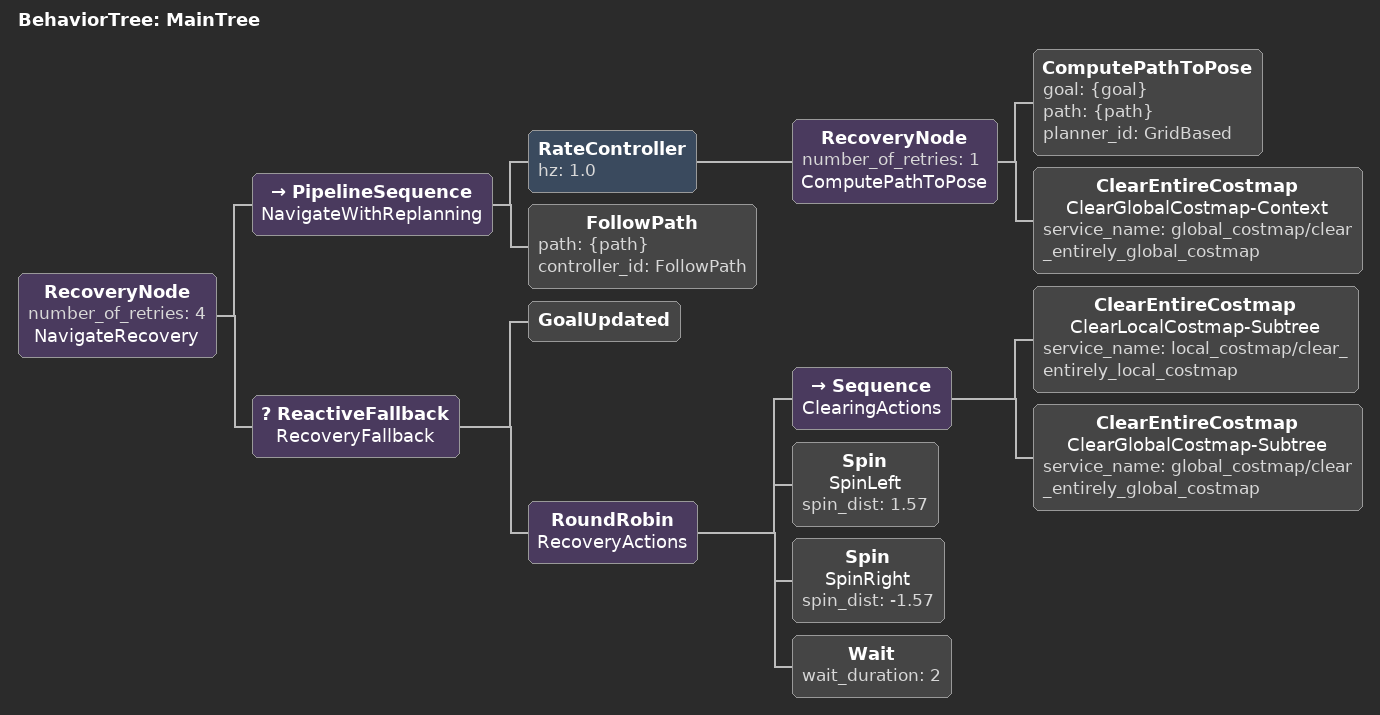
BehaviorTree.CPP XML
<root main_tree_to_execute="MainTree">
  <BehaviorTree ID="MainTree">
    <RecoveryNode number_of_retries="4" name="NavigateRecovery">
      <PipelineSequence name="NavigateWithReplanning">
        <RateController hz="1.0">
          <RecoveryNode number_of_retries="1" name="ComputePathToPose">
            <ComputePathToPose goal="{goal}" path="{path}" planner_id="GridBased"/>
            <ClearEntireCostmap name="ClearGlobalCostmap-Context"
              service_name="global_costmap/clear_entirely_global_costmap"/>
          </RecoveryNode>
        </RateController>
        <!-- 控制失败直接进入下面的系统恢复，避免默认树先原地重复等待一轮。 -->
        <FollowPath path="{path}" controller_id="FollowPath"/>
      </PipelineSequence>
      <ReactiveFallback name="RecoveryFallback">
        <GoalUpdated/>
        <RoundRobin name="RecoveryActions">
          <Sequence name="ClearingActions">
            <ClearEntireCostmap name="ClearLocalCostmap-Subtree"
              service_name="local_costmap/clear_entirely_local_costmap"/>
            <ClearEntireCostmap name="ClearGlobalCostmap-Subtree"
              service_name="global_costmap/clear_entirely_global_costmap"/>
          </Sequence>
          <Spin name="SpinLeft" spin_dist="1.57"/>
          <Spin name="SpinRight" spin_dist="-1.57"/>
          <Wait wait_duration="2"/>
        </RoundRobin>
      </ReactiveFallback>
    </RecoveryNode>
  </BehaviorTree>
</root>
